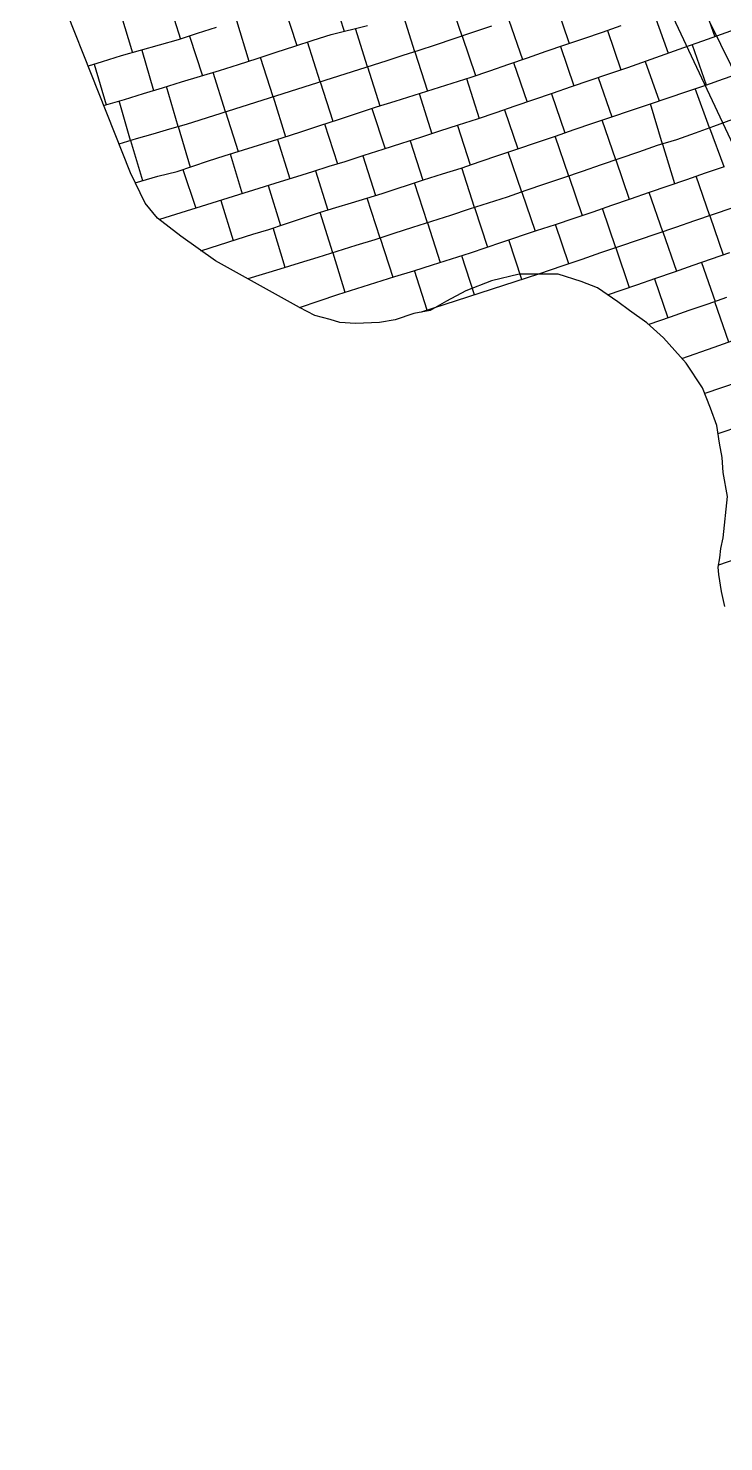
# Model space of a CAD drawing. Extents: x 720124 to 720679, y 1579628 to 1580856.
# Drawn here: x 720393.2 to 720463.3, y 1579772.5 to 1579914.9 of the extents above; entities that cross this region are included whole.
import ezdxf

# ---------------------------------------------------------------- set-up
doc = ezdxf.new("R2010")
doc.units = 0
doc.layers.add('10016_0502_PANTES', color=7, linetype='Continuous')
doc.layers.add('AGROCAD PLL', color=7, linetype='Continuous')
doc.layers.add('GT01-0010016-0502', color=30, linetype='Continuous', lineweight=25)

msp = doc.modelspace()

# ---------------------------------------------------------------- linework, layer by layer
at = {"layer": '10016_0502_PANTES'}
for points in [[(720439.73, 1579955.23), (720464.74, 1579902.02)], [(720463.39, 1579856.6), (720463.06, 1579858.13), (720462.79, 1579859.85), (720462.7, 1579860.59), (720462.88, 1579861.5), (720462.99, 1579862.45), (720463.21, 1579863.53), (720463.64, 1579867.69), (720463.23, 1579870.11), (720463.12, 1579871.64), (720462.86, 1579873.08), (720462.57, 1579874.85), (720461.93, 1579876.59), (720461.15, 1579878.63), (720459.48, 1579881.13), (720457.19, 1579883.69), (720455.54, 1579885.19), (720453.79, 1579886.44), (720452.59, 1579887.31), (720450.55, 1579888.73), (720448.9, 1579889.35), (720446.6, 1579890.11), (720442.66, 1579890.11), (720439.89, 1579889.42), (720437.3, 1579888.41), (720435.33, 1579887.36), (720434.88, 1579887.11), (720433.69, 1579886.44), (720432.04, 1579886.12), (720430.18, 1579885.5), (720428.6, 1579885.23), (720426.17, 1579885.14), (720424.6, 1579885.21), (720423.63, 1579885.53), (720422.09, 1579885.93), (720420.53, 1579886.75), (720412.09, 1579891.43), (720408.57, 1579893.91), (720406.23, 1579895.74), (720404.98, 1579897.24), (720403.5, 1579900.29), (720393.22, 1579926.35)], [(720544.24, 1579748.24), (720526.46, 1579783.67), (720522.91, 1579790.75), (720513.91, 1579808.97), (720506.77, 1579823.42), (720506.13, 1579824.72), (720504.55, 1579827.96), (720504.03, 1579829.03), (720499.96, 1579837.4), (720494.04, 1579849.63), (720483.46, 1579871.49), (720472.03, 1579894.81), (720461.98, 1579915.29)]]:
    msp.add_lwpolyline(points, dxfattribs=at)
at = {"layer": 'AGROCAD PLL', "color": 1, "true_color": 0xff0000}
for points in [[(720423.74, 1579918.64), (720425.03, 1579914.57)], [(720436.91, 1579914.08), (720435.5, 1579918.21)], [(720436.91, 1579914.08), (720435.5, 1579918.21)], [(720407.29, 1579917.84), (720408.55, 1579913.78)], [(720414.2, 1579915.64), (720415.42, 1579911.56)], [(720432.16, 1579912.5), (720430.88, 1579916.56)], [(720432.16, 1579912.5), (720430.88, 1579916.56)], [(720460.08, 1579913.2), (720461.51, 1579909.16)], [(720399.86, 1579911.25), (720401.05, 1579907.16)], [(720427.83, 1579906.79), (720429.16, 1579902.74)], [(720442.93, 1579898.36), (720441.55, 1579902.39)], [(720442.93, 1579898.36), (720441.55, 1579902.39)], [(720423.88, 1579892.26), (720422.62, 1579896.32)], [(720423.88, 1579892.26), (720422.62, 1579896.32)], [(720463.78, 1579883.25), (720462.36, 1579887.32)]]:
    msp.add_lwpolyline(points, dxfattribs=at)
at = {"layer": 'AGROCAD PLL', "color": 3, "true_color": 0x00ff00}
for points in [[(720418.97, 1579917.14), (720420.27, 1579913.14)], [(720446.37, 1579917.3), (720447.7, 1579913.34)], [(720460.99, 1579917.95), (720462.37, 1579914.01)], [(720402.5, 1579916.4), (720403.7, 1579912.4)], [(720441.64, 1579915.69), (720443, 1579911.72)], [(720456.27, 1579916.3), (720457.68, 1579912.36)], [(720409.45, 1579914.08), (720410.78, 1579910.09)], [(720436.91, 1579914.08), (720438.27, 1579910.1)], [(720451.55, 1579914.66), (720452.92, 1579910.68)], [(720404.65, 1579912.66), (720405.82, 1579908.6)], [(720422.63, 1579909.47), (720421.36, 1579913.49)], [(720422.63, 1579909.47), (720421.36, 1579913.49)], [(720446.82, 1579913.04), (720448.18, 1579909.06)], [(720417.87, 1579907.96), (720416.6, 1579911.94)], [(720417.87, 1579907.96), (720416.6, 1579911.94)], [(720442.1, 1579911.41), (720443.46, 1579907.44)], [(720455.37, 1579911.54), (720456.78, 1579907.56)], [(720413.1, 1579906.45), (720411.84, 1579910.42)], [(720413.1, 1579906.45), (720411.84, 1579910.42)], [(720437.36, 1579909.8), (720438.64, 1579905.78)], [(720450.64, 1579909.9), (720452, 1579905.94)], [(720450.64, 1579909.9), (720452, 1579905.94)], [(720408.33, 1579904.96), (720407.15, 1579909)], [(720408.33, 1579904.96), (720407.15, 1579909)], [(720422.63, 1579909.47), (720423.89, 1579905.5)], [(720432.59, 1579908.29), (720433.87, 1579904.25)], [(720445.91, 1579908.28), (720447.27, 1579904.34)], [(720461.85, 1579904.84), (720460.41, 1579908.79)], [(720461.85, 1579904.84), (720460.41, 1579908.79)], [(720403.53, 1579903.56), (720402.36, 1579907.55)], [(720403.53, 1579903.56), (720402.36, 1579907.55)], [(720417.87, 1579907.96), (720419.14, 1579903.94)], [(720457.12, 1579903.21), (720455.91, 1579907.27)], [(720457.12, 1579903.21), (720455.91, 1579907.27)], [(720413.1, 1579906.45), (720414.36, 1579902.47)], [(720452.39, 1579901.61), (720451.02, 1579905.61)], [(720452.39, 1579901.61), (720451.02, 1579905.61)], [(720408.33, 1579904.96), (720409.52, 1579900.89)], [(720423.07, 1579905.23), (720424.37, 1579901.21)], [(720436.44, 1579905.08), (720437.72, 1579901.1)], [(720447.66, 1579899.98), (720446.28, 1579904)], [(720447.66, 1579899.98), (720446.28, 1579904)], [(720461.85, 1579904.84), (720463.27, 1579900.94)], [(720403.53, 1579903.56), (720404.71, 1579899.52)], [(720418.32, 1579903.68), (720419.55, 1579899.7)], [(720431.68, 1579903.54), (720432.96, 1579899.57)], [(720457.12, 1579903.21), (720458.31, 1579899.22)], [(720413.54, 1579902.21), (720414.77, 1579898.2)], [(720426.92, 1579902.02), (720428.21, 1579898.03)], [(720452.39, 1579901.61), (720453.74, 1579897.64)], [(720438.18, 1579896.8), (720436.89, 1579900.81)], [(720438.18, 1579896.8), (720436.89, 1579900.81)], [(720447.66, 1579899.98), (720449.02, 1579896.01)], [(720461.86, 1579895.99), (720460.48, 1579899.96)], [(720461.86, 1579895.99), (720460.48, 1579899.96)], [(720417.38, 1579899.02), (720418.64, 1579895)], [(720433.42, 1579895.28), (720432.12, 1579899.29)], [(720433.42, 1579895.28), (720432.12, 1579899.29)], [(720442.93, 1579898.36), (720444.27, 1579894.43)], [(720457.13, 1579894.36), (720455.75, 1579898.34)], [(720457.13, 1579894.36), (720455.75, 1579898.34)], [(720412.61, 1579897.53), (720413.87, 1579893.49)], [(720428.66, 1579893.74), (720427.36, 1579897.77)], [(720428.66, 1579893.74), (720427.36, 1579897.77)], [(720438.18, 1579896.8), (720439.47, 1579892.81)], [(720452.4, 1579892.75), (720451.06, 1579896.72)], [(720452.4, 1579892.75), (720451.06, 1579896.72)], [(720461.86, 1579895.99), (720463.23, 1579892.04)], [(720419.11, 1579890.77), (720417.88, 1579894.75)], [(720419.11, 1579890.77), (720417.88, 1579894.75)], [(720433.42, 1579895.28), (720434.71, 1579891.27)], [(720447.67, 1579891.14), (720446.32, 1579895.09)], [(720447.67, 1579891.14), (720446.32, 1579895.09)], [(720447.67, 1579891.14), (720446.32, 1579895.09)], [(720447.67, 1579891.14), (720446.32, 1579895.09)], [(720457.13, 1579894.36), (720458.51, 1579890.41)], [(720428.66, 1579893.74), (720429.93, 1579889.79)], [(720442.92, 1579889.55), (720441.63, 1579893.55)], [(720442.92, 1579889.55), (720441.63, 1579893.55)], [(720452.4, 1579892.75), (720453.74, 1579888.76)], [(720423.88, 1579892.26), (720425.12, 1579888.28)], [(720461.03, 1579891.28), (720462.41, 1579887.34)], [(720433.41, 1579886.47), (720432.12, 1579890.46)], [(720433.41, 1579886.47), (720432.12, 1579890.46)], [(720456.31, 1579889.64), (720457.65, 1579885.7)]]:
    msp.add_lwpolyline(points, dxfattribs=at)
at = {"layer": 'AGROCAD PLL', "color": 5, "true_color": 0x0000ff}
for points in [[(720427.4, 1579910.98), (720426.17, 1579914.85)], [(720427.4, 1579910.98), (720426.17, 1579914.85)], [(720432.16, 1579912.5), (720433.42, 1579908.55)], [(720427.4, 1579910.98), (720428.64, 1579907.05)], [(720441.19, 1579906.65), (720442.53, 1579902.73)], [(720408.79, 1579900.65), (720410.09, 1579896.74)], [(720422.15, 1579900.52), (720423.39, 1579896.56)], [(720438.17, 1579888.01), (720436.89, 1579891.95)], [(720438.17, 1579888.01), (720436.89, 1579891.95)]]:
    msp.add_lwpolyline(points, dxfattribs=at)
at = {"layer": 'GT01-0010016-0502'}
for points in [[(720412.13, 1579914.96), (720410.24, 1579914.34), (720408.33, 1579913.7), (720406.41, 1579913.17), (720404.49, 1579912.62), (720402.56, 1579912.08), (720400.66, 1579911.48), (720399.25, 1579911.07)], [(720400.81, 1579907.08), (720402.9, 1579907.71), (720404.82, 1579908.29), (720406.73, 1579908.87), (720408.65, 1579909.46), (720410.57, 1579910.03), (720412.47, 1579910.61), (720414.38, 1579911.22), (720416.28, 1579911.84), (720418.19, 1579912.46), (720420.08, 1579913.08), (720421.91, 1579913.67), (720423.74, 1579914.25), (720427.4, 1579915.15)], [(720439.88, 1579915.09), (720437.98, 1579914.45), (720436.09, 1579913.8), (720434.2, 1579913.16), (720432.57, 1579912.63), (720430.96, 1579912.12), (720429.33, 1579911.6), (720409.11, 1579905.19), (720407.43, 1579904.7), (720405.75, 1579904.21), (720404.07, 1579903.72), (720402.35, 1579903.21)], [(720403.98, 1579899.3), (720406.27, 1579899.98), (720408.21, 1579900.45), (720409.79, 1579900.98), (720411.38, 1579901.51), (720412.96, 1579902.03), (720418.78, 1579903.82), (720420.67, 1579904.45), (720422.58, 1579905.07), (720424.48, 1579905.69), (720426.38, 1579906.31), (720428.28, 1579906.94), (720430.19, 1579907.54), (720432.09, 1579908.13), (720434.01, 1579908.74), (720435.91, 1579909.34), (720437.82, 1579909.94), (720439.71, 1579910.59), (720441.61, 1579911.24), (720443.49, 1579911.89), (720445.38, 1579912.55), (720447.28, 1579913.19), (720449.17, 1579913.84), (720451.06, 1579914.49), (720452.95, 1579915.14)], [(720464.89, 1579914.9), (720463, 1579914.24), (720461.12, 1579913.57), (720459.23, 1579912.9), (720457.34, 1579912.24), (720455.46, 1579911.57), (720453.58, 1579910.9), (720451.68, 1579910.25), (720449.79, 1579909.61), (720447.9, 1579908.96), (720446, 1579908.31), (720444.12, 1579907.67), (720442.23, 1579907.01), (720440.33, 1579906.36), (720438.44, 1579905.71), (720436.53, 1579905.11), (720434.63, 1579904.49), (720432.72, 1579903.88), (720430.82, 1579903.27), (720428.93, 1579902.66), (720427.02, 1579902.05), (720425.12, 1579901.43), (720423.48, 1579900.93), (720421.84, 1579900.42), (720420.22, 1579899.91), (720418.58, 1579899.39), (720406.42, 1579895.59)], [(720410.61, 1579892.46), (720414.26, 1579893.61), (720415.84, 1579894.11), (720417.44, 1579894.61), (720419.02, 1579895.12), (720422.66, 1579896.33), (720424.21, 1579896.81), (720425.77, 1579897.29), (720427.33, 1579897.76), (720428.88, 1579898.23), (720433.03, 1579899.59), (720434.94, 1579900.19), (720436.84, 1579900.79), (720438.74, 1579901.44), (720440.63, 1579902.08), (720442.52, 1579902.73), (720444.42, 1579903.37), (720446.31, 1579904.01), (720448.21, 1579904.66), (720450.1, 1579905.31), (720451.99, 1579905.94), (720453.89, 1579906.59), (720455.78, 1579907.23), (720457.67, 1579907.86), (720459.57, 1579908.51), (720461.46, 1579909.15), (720463.24, 1579909.77), (720465, 1579910.38)], [(720464.14, 1579905.67), (720462.25, 1579904.99), (720460.38, 1579904.31), (720458.5, 1579903.62), (720456.58, 1579903.05), (720454.69, 1579902.4), (720452.81, 1579901.75), (720450.91, 1579901.11), (720449.02, 1579900.45), (720447.13, 1579899.8), (720445.23, 1579899.15), (720443.35, 1579898.51), (720441.45, 1579897.86), (720439.55, 1579897.24), (720437.64, 1579896.63), (720435.74, 1579896.02), (720433.83, 1579895.41), (720431.93, 1579894.8), (720430.03, 1579894.18), (720428.12, 1579893.57), (720426.22, 1579892.98), (720424.3, 1579892.38), (720422.39, 1579891.79), (720420.49, 1579891.2), (720418.57, 1579890.61), (720415.35, 1579889.62)], [(720420.53, 1579886.75), (720422.52, 1579887.4), (720424.4, 1579888.06), (720426.31, 1579888.65), (720428.22, 1579889.25), (720430.13, 1579889.85), (720432.04, 1579890.44), (720433.95, 1579891.03), (720435.85, 1579891.63), (720437.77, 1579892.23), (720439.35, 1579892.77), (720440.93, 1579893.32), (720444.42, 1579894.48), (720446.32, 1579895.09), (720448.22, 1579895.74), (720450.11, 1579896.39), (720452, 1579897.04), (720453.89, 1579897.69), (720455.78, 1579898.35), (720457.67, 1579899), (720459.56, 1579899.64), (720461.45, 1579900.3), (720463.34, 1579900.96)], [(720464.1, 1579896.76), (720462.21, 1579896.12), (720460.32, 1579895.46), (720458.43, 1579894.81), (720456.53, 1579894.15), (720454.65, 1579893.51), (720452.76, 1579892.87), (720450.86, 1579892.23), (720448.97, 1579891.58), (720447.07, 1579890.94), (720444.63, 1579890.11), (720432.79, 1579886.27)], [(720451.58, 1579888.01), (720454.53, 1579889.03), (720456.42, 1579889.68), (720458.3, 1579890.34), (720460.2, 1579890.99), (720462.04, 1579891.63), (720463.89, 1579892.27)], [(720463.55, 1579887.73), (720461.66, 1579887.08), (720459.77, 1579886.42), (720457.88, 1579885.77), (720455.72, 1579885.02)], [(720459.06, 1579881.6), (720462.3, 1579882.74), (720464.18, 1579883.4)], [(720464.72, 1579879.21), (720461.37, 1579878.07)], [(720462.71, 1579874.03), (720465.09, 1579874.86)], [(720465.47, 1579861.7), (720462.74, 1579860.77)]]:
    msp.add_lwpolyline(points, dxfattribs=at)

doc.saveas('drawing.dxf')
